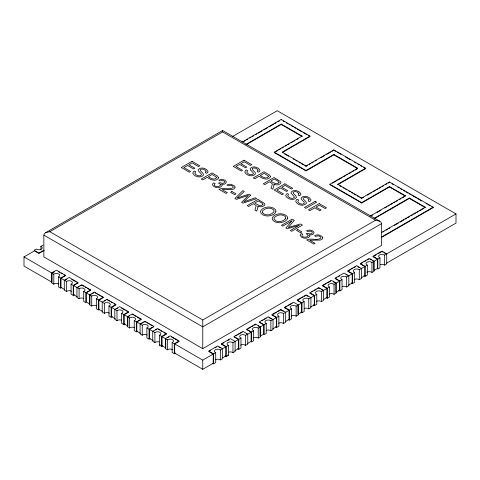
<?xml version="1.0" encoding="UTF-8"?>
<svg xmlns="http://www.w3.org/2000/svg" width="480" height="480" viewBox="0 0 480 480"><rect width="100%" height="100%" fill="white"/><g stroke="black" fill="none" stroke-linecap="round" stroke-linejoin="round"><path stroke-width="0.72" d="M43.86 235.128L44.316 233.808L45.606 232.692L222.618 130.494L379.77 221.226L381.066 222.342L381.516 223.656L381.516 245.448L202.758 348.654L43.86 256.914L43.86 235.128L202.758 326.862L381.516 223.656M45.606 232.692L49.818 231.684L222.618 131.922L375.558 220.218L379.77 221.226M40.884 249.93L40.884 246.366L43.044 245.118M52.062 273.114L52.062 282.288L24 266.088L24 256.914L34.452 250.878L38.922 253.458L44.028 250.512M232.764 136.386L277.242 110.706L456 213.912L456 223.086L386.382 263.28M44.028 250.11L38.922 253.056L34.104 250.278L36.264 249.03A3.3 1.902 0 0 0 41.232 249.234A3.3 1.902 0 0 0 40.884 246.366M242.07 142.08L281.214 119.478L310.014 136.104L310.014 136.506L282.204 152.562M243.996 141.366L245.28 140.628M246.564 139.884L247.848 139.146M249.768 138.036L251.052 137.292M252.336 136.554L253.62 135.81M255.546 134.7L256.83 133.956M258.114 133.218L261.96 130.992M263.886 129.882L267.738 127.662M269.022 126.918L273.516 124.326M274.794 123.588L276.078 122.844M278.004 121.734L279.288 120.99M246.036 144.378L281.214 124.068L302.07 136.104L302.07 136.506L281.214 124.47L246.036 144.78M52.692 272.748L54.588 271.656M274.26 152.16L306.042 170.508L333.846 154.452L357.684 168.216L357.684 168.618L333.846 154.854L306.042 170.91L274.26 152.562L274.26 152.16L302.07 136.104M276.204 151.44L277.494 150.696M278.79 149.946L280.728 148.83M282.024 148.08L283.314 147.336M285.258 146.214L286.548 145.47M287.844 144.72L289.134 143.976M291.078 142.854L292.368 142.11M293.664 141.36L294.954 140.616M296.898 139.494L298.188 138.75M24 256.914L53.82 274.188A3.3 1.902 0 0 1 58.788 273.99A3.3 1.902 0 0 1 58.44 276.858L60.6 278.1L65.418 275.322L56.478 270.162L51.66 272.94L51.66 282.918L53.82 284.166A3.3 1.902 0 0 1 58.788 283.968M64.692 289.584L60.996 287.448L60.996 278.274L65.418 275.724L64.14 274.986M310.014 136.104L282.204 152.16L306.042 165.924L333.846 149.868L365.628 168.216L365.628 168.618L337.818 184.668L337.818 184.272L365.628 168.216M64.692 280.41L66.588 279.312M58.44 276.858L58.44 286.83L60.6 288.078L61.806 287.382M60.996 278.274L66.456 281.484A3.3 1.902 0 0 1 71.424 281.28A3.3 1.902 0 0 1 71.076 284.148L73.236 285.396L78.048 282.618L69.114 277.458L64.296 280.236L64.296 290.214L66.456 291.462A3.3 1.902 0 0 1 71.424 291.258M77.328 296.874L73.632 294.744L73.632 285.57L78.048 283.02L76.776 282.282M77.958 287.34L79.218 286.608M80.484 285.882L81.744 285.15L83.664 286.254M71.076 284.148L71.076 294.126L73.236 295.374L74.436 294.678M73.632 285.57L79.092 288.78A3.3 1.902 0 0 1 84.054 288.576A3.3 1.902 0 0 1 83.706 291.444L85.866 292.692L90.684 289.908L81.744 284.748L76.932 287.532L76.932 297.504L79.092 298.752A3.3 1.902 0 0 1 83.304 298.23M91.224 294.264L89.958 294.996L89.958 304.17L86.262 302.034L86.262 292.86L90.684 290.31L87.492 288.468M304.752 165.576L306.042 166.32L307.332 165.576M309.276 164.454L310.566 163.71M311.862 162.96L313.152 162.216M315.096 161.094L316.386 160.35M320.916 157.734L324.792 155.496M326.736 154.374L330.612 152.136M331.908 151.386L333.846 150.27L335.796 151.392M92.484 293.538L93.75 292.812M86.262 292.86L91.722 296.07A3.3 1.902 0 0 1 96.69 295.872A3.3 1.902 0 0 1 96.342 298.74L98.502 299.982L103.32 297.204L94.38 292.044L89.562 294.822L89.562 304.8L91.722 306.048A3.3 1.902 0 0 1 96.69 305.844M102.594 311.466L98.898 309.33L98.898 300.156L103.32 297.606L100.764 296.13M104.49 301.194L105.75 300.468M96.342 298.74L96.342 308.712L98.502 309.96L99.702 309.264M98.898 300.156L104.358 303.366A3.3 1.902 0 0 1 109.32 303.162A3.3 1.902 0 0 1 108.972 306.03L111.132 307.278L115.95 304.5L107.01 299.34L102.198 302.118L102.198 312.096L104.358 313.344A3.3 1.902 0 0 1 109.32 313.14M115.23 318.756L111.534 316.626L111.534 307.452L115.95 304.896L114.036 303.792M329.874 184.272L361.656 202.614L389.46 186.564L405.354 195.738L405.354 196.14L389.46 186.966L361.656 203.016L329.874 184.668L329.874 184.272L357.684 168.216M332.46 183.18L336.342 180.936M337.638 180.192L342.162 177.576M343.458 176.832L345.396 175.71M346.692 174.966L347.982 174.216M349.278 173.472L351.216 172.35M352.512 171.606L353.802 170.856M355.098 170.112L357.036 168.99M116.49 308.856L117.75 308.124M108.972 306.03L108.972 316.008L111.132 317.256L112.338 316.56M111.534 307.452L116.988 310.656A3.3 1.902 0 0 1 121.956 310.458A3.3 1.902 0 0 1 121.608 313.326L123.768 314.574L128.586 311.79L119.646 306.63L114.828 309.414L114.828 319.386L116.988 320.634A3.3 1.902 0 0 1 121.206 320.112M127.86 316.878L127.86 326.052L124.164 323.916L124.164 314.742L128.586 312.192M128.49 316.512L129.756 315.786M121.608 313.326L121.608 323.304L123.768 324.546L124.974 323.856M124.164 314.742L129.624 317.952A3.3 1.902 0 0 1 134.586 317.754A3.3 1.902 0 0 1 134.244 320.616L136.404 321.864L141.216 319.086L132.282 313.926L127.464 316.704L127.464 326.682L129.624 327.93A3.3 1.902 0 0 1 134.586 327.726M140.496 333.348L136.8 331.212L136.8 322.038L141.216 319.488L137.388 317.274M140.496 324.174L142.386 323.076M143.652 322.35L144.912 321.618L146.19 322.356M337.818 184.272L361.656 198.03L389.46 181.974L433.158 207.204L433.158 207.606L381.648 237.342M359.724 197.316L361.656 198.432L363.594 197.31M367.476 195.072L369.414 193.95M370.71 193.206L372 192.456M373.296 191.712L375.234 190.59M376.53 189.846L377.82 189.096M379.116 188.352L381.054 187.23M382.35 186.486L383.64 185.736M385.584 184.62L386.874 183.87M388.17 183.126L389.46 182.376L389.46 181.974M134.244 320.616L134.244 330.594L136.404 331.842L137.604 331.146M136.8 322.038L142.254 325.248A3.3 1.902 0 0 1 147.222 325.044A3.3 1.902 0 0 1 146.874 327.912L149.034 329.16L153.852 326.376L144.912 321.216L140.094 324L140.094 333.978L142.254 335.226A3.3 1.902 0 0 1 147.222 335.022M153.126 340.638L149.43 338.508L149.43 329.334L153.852 326.778M155.652 330.006L156.918 329.28M146.874 327.912L146.874 337.89L149.034 339.138L150.24 338.442M149.43 329.334L154.89 332.538A3.3 1.902 0 0 1 159.858 332.34A3.3 1.902 0 0 1 159.51 335.208L161.67 336.456L166.482 333.672L157.548 328.512L152.73 331.296L152.73 341.268L154.89 342.516A3.3 1.902 0 0 1 159.108 341.994M370.008 216.144L405.354 195.738M165.762 338.76L165.762 347.934L162.066 345.798L162.066 336.624L166.482 334.074L163.932 332.598M371.292 215.802L372.582 215.058M377.076 212.46L380.934 210.234M384.786 208.008L386.718 206.898M388.002 206.154L389.286 205.41M390.57 204.672L392.502 203.556M393.786 202.818L395.07 202.074M396.354 201.33L397.638 200.592M399.57 199.476L400.854 198.732M402.138 197.994L404.712 196.506M373.98 218.436L409.326 198.03L425.214 207.204L425.214 207.606L409.326 198.432L374.622 218.466M167.652 337.668L168.918 336.936M49.818 231.684L202.758 319.986L375.558 220.218M159.51 335.208L159.51 345.186L161.67 346.428L162.87 345.732M162.066 336.624L167.526 339.834A3.3 1.902 0 0 1 172.488 339.636A3.3 1.902 0 0 1 172.14 342.498L174.3 343.746L179.118 340.968L170.178 335.808L165.366 338.586L165.366 348.564L167.526 349.812A3.3 1.902 0 0 1 172.488 349.608M208.74 351.504L213.21 354.084L213.21 363.258L202.758 369.294L174.696 353.094L174.696 343.92L179.118 341.37M381.516 232.434L425.214 207.204M382.8 232.092L384.09 231.348M386.016 230.238L387.3 229.494M388.584 228.75L389.868 228.012M394.368 225.414L398.226 223.188M400.152 222.072L404.01 219.846M405.294 219.108L406.578 218.364M407.862 217.62L409.794 216.51M411.078 215.766L412.362 215.022M413.646 214.284L415.572 213.168M416.862 212.43L418.146 211.686M419.43 210.942L423.93 208.344M172.14 342.498L172.14 352.476L174.3 353.724L175.506 353.028M381.648 236.94L433.158 207.204M209.382 351.138L210.66 350.4M215.124 347.82L216.402 347.082M223.932 342.738L221.376 344.208L225.846 346.794L225.846 355.962L222.762 357.744M227.76 340.524L229.038 339.786M235.926 335.814L237.204 335.076M238.476 334.338L242.31 332.124M248.556 328.518L250.476 327.414M251.748 326.676L253.026 325.938M254.304 325.2L255.582 324.462M261.828 320.856L263.106 320.118M264.384 319.38L266.298 318.276M276.378 312.456L271.908 315.036L276.378 317.616L276.378 326.79L272.682 328.926M277.656 311.718L280.848 309.876L283.398 311.352M287.094 306.27L284.544 307.74L289.014 310.32L289.014 319.494L285.318 321.63M288.372 305.532L292.206 303.318M300.366 298.602L297.174 300.45L301.644 303.03L301.644 312.204L297.948 314.334L297.948 305.16M301.644 297.87L302.922 297.132M304.2 296.394L305.478 295.656M311.724 292.05L313.002 291.312M314.28 290.574L316.194 289.47M317.472 288.732L318.75 287.994L320.022 288.732M326.274 283.65L322.446 285.858L326.91 288.438L326.91 297.612L323.214 299.748M327.552 282.912L330.744 281.07M335.712 278.196L336.99 277.458M338.268 276.726L339.546 275.988M350.262 269.796L347.712 271.272L352.176 273.852L352.176 283.026L348.486 285.162M351.54 269.058L352.818 268.326M354.096 267.588L355.368 266.85M362.898 262.506L360.342 263.976L364.812 266.556L364.812 275.73L361.116 277.866M364.176 261.768L366.09 260.664M367.368 259.926L368.64 259.188M376.17 254.844L372.978 256.686L377.448 259.266L377.448 268.44L373.752 270.57L373.752 261.396L372.474 260.664M378.084 253.734L381.912 251.526L383.19 252.264M174.696 343.92L202.758 360.12L213.21 354.084M222.498 348.726L217.68 345.942L208.74 351.102L213.558 353.886L215.718 352.638A3.3 1.902 0 0 1 215.37 349.77A3.3 1.902 0 0 1 220.338 349.968L222.498 348.726L222.498 358.698L220.338 359.946A3.3 1.902 0 0 0 215.37 359.748M222.762 348.57L225.846 346.794M228.756 352.128A3.3 1.902 0 0 1 232.968 352.656L235.128 351.408L235.128 341.43L230.316 338.652L221.376 343.812L226.194 346.59L228.354 345.342A3.3 1.902 0 0 1 228.006 342.474A3.3 1.902 0 0 1 232.968 342.678L238.476 339.498L238.476 348.672L234.78 350.802M240.636 345.162A3.3 1.902 0 0 1 245.604 345.36L247.764 344.112L247.764 334.134L242.946 331.356L234.012 336.516L238.824 339.294L240.984 338.052A3.3 1.902 0 0 1 240.636 335.184A3.3 1.902 0 0 1 245.604 335.382L251.112 332.202L251.112 341.376L247.416 343.512M253.272 337.866A3.3 1.902 0 0 1 258.234 338.064L260.394 336.822L260.394 326.844L255.582 324.06L246.642 329.22L251.46 332.004L253.62 330.756A3.3 1.902 0 0 1 253.272 327.888A3.3 1.902 0 0 1 258.234 328.092L263.742 324.912L263.742 334.086L260.052 336.216L260.052 327.042M266.652 330.246A3.3 1.902 0 0 1 270.87 330.774L273.03 329.526L273.03 319.548L268.212 316.77L259.278 321.93L264.09 324.708L266.25 323.46A3.3 1.902 0 0 1 265.902 320.592A3.3 1.902 0 0 1 270.87 320.796L276.378 317.616M278.538 323.28A3.3 1.902 0 0 1 283.506 323.478L285.666 322.23L285.666 312.252L280.848 309.474L271.908 314.634L276.726 317.412L278.886 316.17A3.3 1.902 0 0 1 278.538 313.302A3.3 1.902 0 0 1 283.506 313.5L289.014 310.32M291.174 315.984A3.3 1.902 0 0 1 296.136 316.182L298.296 314.94L298.296 304.962L293.478 302.178L284.544 307.338L289.362 310.122L291.522 308.874A3.3 1.902 0 0 1 291.174 306.006A3.3 1.902 0 0 1 296.136 306.21L301.644 303.03M304.554 308.364A3.3 1.902 0 0 1 308.772 308.892L310.932 307.644L310.932 297.666L306.114 294.888L297.174 300.048L301.992 302.826L304.152 301.578A3.3 1.902 0 0 1 303.804 298.716A3.3 1.902 0 0 1 308.772 298.914L314.28 295.734L314.28 304.908L310.584 307.044M316.44 301.398A3.3 1.902 0 0 1 321.402 301.596L323.562 300.348L323.562 290.376L318.75 287.592L309.81 292.752L314.628 295.536L316.788 294.288A3.3 1.902 0 0 1 316.44 291.42A3.3 1.902 0 0 1 321.402 291.618L326.91 288.438M329.07 294.102A3.3 1.902 0 0 1 334.038 294.306L336.198 293.058L336.198 283.08L331.38 280.296L322.446 285.456L327.258 288.24L329.418 286.992A3.3 1.902 0 0 1 329.07 284.124A3.3 1.902 0 0 1 334.038 284.328L339.546 281.148L339.546 290.322L335.85 292.452L335.85 283.278M342.456 286.482A3.3 1.902 0 0 1 346.668 287.01L348.828 285.762L348.828 275.784L344.016 273.006L335.076 278.166L339.894 280.944L342.054 279.696A3.3 1.902 0 0 1 341.706 276.834A3.3 1.902 0 0 1 346.668 277.032L352.176 273.852M354.336 279.516A3.3 1.902 0 0 1 359.304 279.714L361.464 278.466L361.464 268.494L356.646 265.71L347.712 270.87L352.524 273.654L354.684 272.406A3.3 1.902 0 0 1 354.336 269.538A3.3 1.902 0 0 1 359.304 269.736L364.812 266.556M366.972 272.22A3.3 1.902 0 0 1 371.94 272.424L374.1 271.176L374.1 261.198L369.282 258.42L360.342 263.58L365.16 266.358L367.32 265.11A3.3 1.902 0 0 1 366.972 262.242A3.3 1.902 0 0 1 371.94 262.446L377.448 259.266M380.358 264.6A3.3 1.902 0 0 1 384.57 265.128L386.73 263.88L386.73 253.902L381.912 251.124L372.978 256.284L377.796 259.062L379.956 257.82A3.3 1.902 0 0 1 379.608 254.952A3.3 1.902 0 0 1 384.57 255.15L456 213.912M212.352 363.168L213.558 363.858L215.718 362.616L215.718 352.638M224.988 355.872L226.194 356.568L228.354 355.32L228.354 345.342M237.624 348.576L238.824 349.272L240.984 348.024L240.984 338.052M275.52 326.694L276.726 327.39L278.886 326.142L278.886 316.17M288.156 319.404L289.362 320.1L291.522 318.852L291.522 308.874M300.786 312.108L301.992 312.804L304.152 311.556L304.152 301.578M313.422 304.812L314.628 305.508L316.788 304.266L316.788 294.288M326.058 297.522L327.258 298.218L329.418 296.97L329.418 286.992M338.688 290.226L339.894 290.922L342.054 289.674L342.054 279.696M351.324 282.936L352.524 283.626L354.684 282.384L354.684 272.406M363.954 275.64L365.16 276.336L367.32 275.088L367.32 265.11M283.134 120.99L284.412 121.728M286.332 122.838L287.616 123.576M288.894 124.314L290.172 125.052M291.456 125.79L293.376 126.9M294.654 127.638L295.932 128.376M297.216 129.12L301.692 131.706M302.976 132.444L306.816 134.658M308.094 135.402L309.372 136.14M337.092 152.142L340.98 154.386M345.522 157.008L350.064 159.63M354.6 162.252L355.902 163.002M357.846 164.124L359.142 164.874M360.438 165.618L361.734 166.368M363.684 167.49L365.628 168.618M392.034 183.858L393.318 184.602M397.818 187.2L399.102 187.944M400.386 188.682L401.67 189.426M403.602 190.536L404.886 191.28M406.17 192.024L408.096 193.134M409.38 193.878L410.67 194.622M411.954 195.36L416.454 197.958M417.738 198.702L421.59 200.928M426.09 203.526L427.374 204.264M428.658 205.008L429.948 205.752M431.874 206.862L433.158 207.606M284.784 154.05L288.648 156.282M293.16 158.886L294.444 159.63M295.734 160.374L297.024 161.118M298.956 162.234L300.246 162.978M301.53 163.722L303.462 164.838M339.756 185.784L341.04 186.528M342.972 187.644L344.262 188.388M345.552 189.132L346.842 189.876M348.774 190.992L350.058 191.736M351.348 192.48L352.638 193.224M353.928 193.968L355.86 195.084M357.144 195.828L358.434 196.572M384.468 252.996L385.746 253.734M369.918 259.188L371.196 259.926M357.924 266.85L359.202 267.588M345.93 274.512L347.208 275.25M335.076 278.568L339.546 281.148M333.294 281.808L335.214 282.912M321.3 289.47L323.214 290.574M309.81 293.154L314.28 295.734M306.75 295.656L308.028 296.394M268.854 317.538L271.404 319.014M259.278 322.332L263.742 324.912M258.132 325.938L259.41 326.676M246.642 329.622L251.112 332.202M246.138 333.6L247.416 334.338M234.012 336.918L238.476 339.498M218.958 347.082L220.236 347.82M58.392 271.668L59.67 272.406M60.948 273.144L62.226 273.882M71.664 279.33L75.498 281.544M84.936 286.992L86.214 287.73M95.016 292.812L96.294 293.55M97.572 294.288L99.486 295.392M107.01 299.736L109.566 301.212M110.844 301.95L112.122 302.688M121.56 308.136L125.394 310.35M126.666 311.088L127.944 311.826M132.282 314.328L133.554 315.066M134.832 315.798L136.11 316.536M147.468 323.094L149.382 324.198M150.66 324.936L151.938 325.674M158.184 329.28L159.462 330.018M160.74 330.756L162.018 331.494M171.456 336.942L177.84 340.632M262.386 212.442C264.798 216.288 271.11 215.202 273.696 212.046A4.818 2.784 0 0 0 273.414 209.658C270.384 207.054 265.56 207.966 262.86 210.624A5.154 2.976 0 0 0 262.386 212.442M409.326 198.03L409.326 198.432M389.46 186.564L389.46 186.966M384.57 255.15L384.57 265.128M379.956 257.82L379.956 267.792L377.796 269.04L377.796 259.062M371.94 262.446L371.94 272.424M365.16 266.358L365.16 276.336M361.656 198.03L361.656 198.432M361.656 202.614L361.656 203.016M359.304 269.736L359.304 279.714M352.524 273.654L352.524 283.626M346.668 277.032L346.668 287.01M339.894 280.944L339.894 290.922M334.038 284.328L334.038 294.306M333.846 149.868L333.846 150.27M333.846 154.452L333.846 154.854M327.258 288.24L327.258 298.218M321.402 291.618L321.402 301.596M314.628 295.536L314.628 305.508M308.772 298.914L308.772 308.892M306.042 165.924L306.042 166.32M306.042 170.508L306.042 170.91M301.992 302.826L301.992 312.804M296.136 306.21L296.136 316.182M289.362 310.122L289.362 320.1M283.506 313.5L283.506 323.478M281.214 119.478L281.214 119.88M281.214 124.068L281.214 124.47M276.726 317.412L276.726 327.39M270.87 320.796L270.87 330.774M266.25 323.46L266.25 333.438L264.09 334.686L264.09 324.708M258.234 328.092L258.234 338.064M253.62 330.756L253.62 340.734L251.46 341.982L251.46 332.004M245.604 335.382L245.604 345.36M238.824 339.294L238.824 349.272M232.968 342.678L232.968 352.656M226.194 346.59L226.194 356.568M222.618 130.494L222.618 131.922M220.338 349.968L220.338 359.946M213.558 353.886L213.558 363.858M202.758 319.986L202.758 348.654M202.758 360.12L202.758 369.294M174.3 343.746L174.3 353.724M167.526 339.834L167.526 349.812M161.67 336.456L161.67 346.428M154.89 332.538L154.89 342.516M149.034 329.16L149.034 339.138M142.254 325.248L142.254 335.226M136.404 321.864L136.404 331.842M129.624 317.952L129.624 327.93M123.768 314.574L123.768 324.546M116.988 310.656L116.988 320.634M111.132 307.278L111.132 317.256M104.358 303.366L104.358 313.344M98.502 299.982L98.502 309.96M91.722 296.07L91.722 306.048M85.866 292.692L85.866 302.67L83.706 301.422L83.706 291.444M79.092 288.78L79.092 298.752M73.236 285.396L73.236 295.374M66.456 281.484L66.456 291.462M60.6 278.1L60.6 288.078M53.82 274.188L53.82 284.166M160.17 344.802A3.3 1.902 0 0 1 159.51 345.186M228.354 355.32A3.3 1.902 0 0 1 227.694 354.936M216.462 177.276L216.462 177.738C214.392 180.678 210.486 178.074 208.368 176.658L212.208 174.438L216.462 177.276M268.428 176.142L268.422 176.604C266.352 179.544 262.452 176.94 260.328 175.524L264.174 173.304L268.428 176.142M206.088 171.276L205.29 172.596L206.76 173.322L207.924 172.038L207.984 171.318C206.382 168.078 200.646 166.608 198.216 169.65L198.36 170.892L201.156 173.886L201.492 174.816C199.83 176.994 195.816 175.482 194.802 173.286L195.708 171.738L194.244 171.03L193.386 171.714L192.822 173.31C194.526 176.874 200.886 178.464 203.472 175.074L203.184 173.64L200.472 170.838L200.22 169.764C201.978 168.276 205.074 169.428 206.088 171.276M258.048 170.142L257.256 171.462L258.72 172.188L259.89 170.904L259.95 170.184C258.342 166.944 252.612 165.474 250.182 168.516L250.326 169.758L253.122 172.752L253.458 173.682C251.796 175.86 247.782 174.348 246.768 172.152L247.668 170.604L246.21 169.896L245.346 170.58L244.788 172.176C246.492 175.74 252.852 177.33 255.438 173.94L255.15 172.506L252.438 169.704L252.186 168.63C253.938 167.142 257.04 168.294 258.048 170.142M298.98 193.77L298.182 195.09L299.652 195.822L300.816 194.538L300.876 193.812C299.274 190.572 293.538 189.108 291.108 192.15L291.258 193.386L294.054 196.386L294.384 197.31C292.722 199.488 288.708 197.976 287.694 195.786L288.6 194.238L287.136 193.53L286.278 194.214L285.714 195.804C287.424 199.374 293.778 200.964 296.37 197.574L296.076 196.14L293.364 193.332L293.112 192.258C294.87 190.776 297.966 191.928 298.98 193.77M309.006 199.56L308.208 200.88L309.678 201.606L310.842 200.322L310.902 199.602C309.3 196.362 303.564 194.892 301.134 197.934L301.278 199.176L304.074 202.17L304.41 203.1C302.748 205.278 298.734 203.766 297.72 201.57L298.626 200.022L297.162 199.314L296.304 199.998L295.74 201.594C297.444 205.158 303.804 206.748 306.39 203.358L306.102 201.924L303.39 199.122L303.138 198.048C304.896 196.56 307.992 197.712 309.006 199.56M258.042 206.826L256.734 211.104L254.946 210.066L256.212 205.674L253.458 203.694L248.676 206.448L247.254 205.626L258.012 199.416L264.678 203.598L264.954 204.222L264.414 205.524L262.44 206.58A3.744 2.16 0 0 1 260.232 206.724L257.718 206.016L258.042 206.826M274.098 184.956L272.79 189.234L271.002 188.202L272.268 184.638L272.268 183.804L271.164 182.778L269.508 181.824L264.732 184.584L263.31 183.762L274.068 177.552L280.734 181.734L281.01 182.352L280.47 183.654L278.496 184.716A3.744 2.16 0 0 1 276.282 184.86L273.774 184.152L274.098 184.956M235.116 187.14L234.444 188.502A4.56 2.634 0 0 1 232.356 189.468L222.084 189.63L227.358 192.678L226.086 193.41L218.976 189.3C223.41 187.122 228.99 190.338 233.148 187.59L233.082 186.39L231.396 185.43A2.616 1.512 0 0 0 229.188 185.436L228.138 185.868L226.92 185.004L228.588 184.428A4.002 2.31 0 0 1 231.126 184.362L234.204 185.682L235.116 187.14M322.788 237.756L322.116 239.118A4.56 2.634 0 0 1 320.028 240.084L309.75 240.246L315.03 243.294L313.758 244.026L306.648 239.922C311.076 237.738 316.662 240.954 320.814 238.206L320.754 237.006L319.068 236.046A2.616 1.512 0 0 0 316.86 236.052L315.81 236.49L314.586 235.62L316.26 235.044A4.002 2.31 0 0 1 318.798 234.978L321.876 236.298L322.788 237.756M220.494 184.812C219.804 186.852 216.792 186.93 215.124 186.036A2.7 1.56 0 0 1 214.47 184.332L215.13 183.6L213.636 182.94L213.108 183.378A4.488 2.592 0 0 0 212.514 184.818C213.966 188.31 220.224 188.628 222.222 185.502L221.658 184.122L222.696 184.266A3.216 1.854 0 0 0 225.318 183.72L226.416 182.076C225.348 179.238 221.406 179.004 218.94 180.03L220.026 180.924L222.138 180.468L223.908 180.93L224.496 181.404L224.532 182.466C222.804 184.65 220.296 181.764 218.49 183.144L220.26 184.164L220.494 184.812M308.166 235.428C307.47 237.468 304.458 237.546 302.796 236.652A2.7 1.56 0 0 1 302.142 234.948L302.802 234.216L301.308 233.556L300.78 233.994A4.488 2.592 0 0 0 300.186 235.434C301.638 238.926 307.896 239.25 309.894 236.118L309.324 234.738L310.368 234.882A3.216 1.854 0 0 0 312.99 234.336L314.088 232.692C313.014 229.854 309.078 229.62 306.612 230.646L307.698 231.54L309.81 231.084L311.58 231.546L312.168 232.026L312.204 233.082C310.476 235.266 307.962 232.38 306.162 233.76L307.932 234.78L308.166 235.428M275.934 211.35C275.166 214.398 271.518 215.526 268.746 215.922A6.252 3.612 0 0 1 265.89 215.832C262.902 215.784 258.306 212.346 261.666 209.49A10.362 5.982 0 0 1 265.644 207.438C268.788 206.598 272.496 206.97 274.992 209.208A6.99 4.032 0 0 1 275.904 210.798L275.934 211.35M287.622 218.1C286.86 221.148 283.206 222.276 280.44 222.672A6.252 3.612 0 0 1 277.584 222.582C274.59 222.534 270 219.096 273.36 216.24A10.362 5.982 0 0 1 277.332 214.188C280.476 213.348 284.184 213.72 286.686 215.958A6.99 4.032 0 0 1 287.592 217.548L287.622 218.1M262.914 204.186L262.77 204.75C260.274 207.09 256.914 204.174 254.688 202.98L258.246 200.928L261.654 202.89L262.914 204.186M278.964 182.322L278.82 182.88C276.33 185.226 272.97 182.31 270.744 181.116L274.302 179.058L277.71 181.026L278.964 182.322M218.514 177.822L217.842 178.932L216.444 179.772A4.56 2.634 0 0 1 213.96 180.258L210.966 179.562L207.096 177.39L202.722 179.916L201.3 179.094L212.058 172.884L217.65 176.232L218.514 177.822M270.48 176.688L269.808 177.798L268.41 178.638A4.56 2.634 0 0 1 265.926 179.124L262.932 178.428L259.062 176.256L254.688 178.782L253.26 177.96L264.018 171.75L269.616 175.098L270.48 176.688M291.954 220.86L285.906 227.946L287.19 228.684L299.322 225.294L290.316 230.49L291.69 231.282L302.448 225.072L300.534 223.968L288.174 227.466L294.324 220.38L292.182 219.144L281.424 225.354L282.798 226.146L291.954 220.86M285.39 218.79C282.798 221.952 276.486 223.038 274.08 219.192A5.154 2.976 0 0 1 274.554 217.374C277.248 214.716 282.072 213.804 285.102 216.408A4.818 2.784 0 0 1 285.384 218.79M250.632 195.156L243.756 201.87L255.234 197.808L256.662 198.636L242.952 203.148L241.584 202.356L248.436 195.39L236.376 199.35L234.924 198.51L242.826 190.65L244.29 191.496L237.126 198.042L248.91 194.16L250.632 195.156M192.036 161.328L181.278 167.538L189.306 172.17L190.578 171.438L183.972 167.628L187.632 165.51L193.584 168.948L194.844 168.222L188.892 164.784L192.192 162.882L198.546 166.548L199.818 165.816L192.036 161.328M244.002 160.194L233.244 166.404L241.272 171.036L242.538 170.304L235.932 166.494L239.598 164.376L245.55 167.814L246.81 167.088L240.858 163.65L244.152 161.748L250.512 165.414L251.778 164.682L244.002 160.194M231.918 191.508L230.586 192.276L234.648 194.622L235.974 193.854L231.918 191.508M284.928 183.822L274.17 190.032L282.198 194.67L283.47 193.938L276.864 190.122L280.524 188.01L286.476 191.442L287.742 190.716L281.79 187.278L285.084 185.376L291.438 189.048L292.71 188.31L284.928 183.822M315.216 201.306L304.458 207.522L305.88 208.344L316.644 202.128L315.216 201.306M319.224 203.622L308.466 209.832L309.888 210.654L314.778 207.834L319.824 210.75L321.096 210.018L316.044 207.102L319.38 205.176L325.212 208.542L326.484 207.81L319.224 203.622M297.864 229.584L296.538 230.352L300.594 232.692L301.92 231.93L297.864 229.584"/></g></svg>
